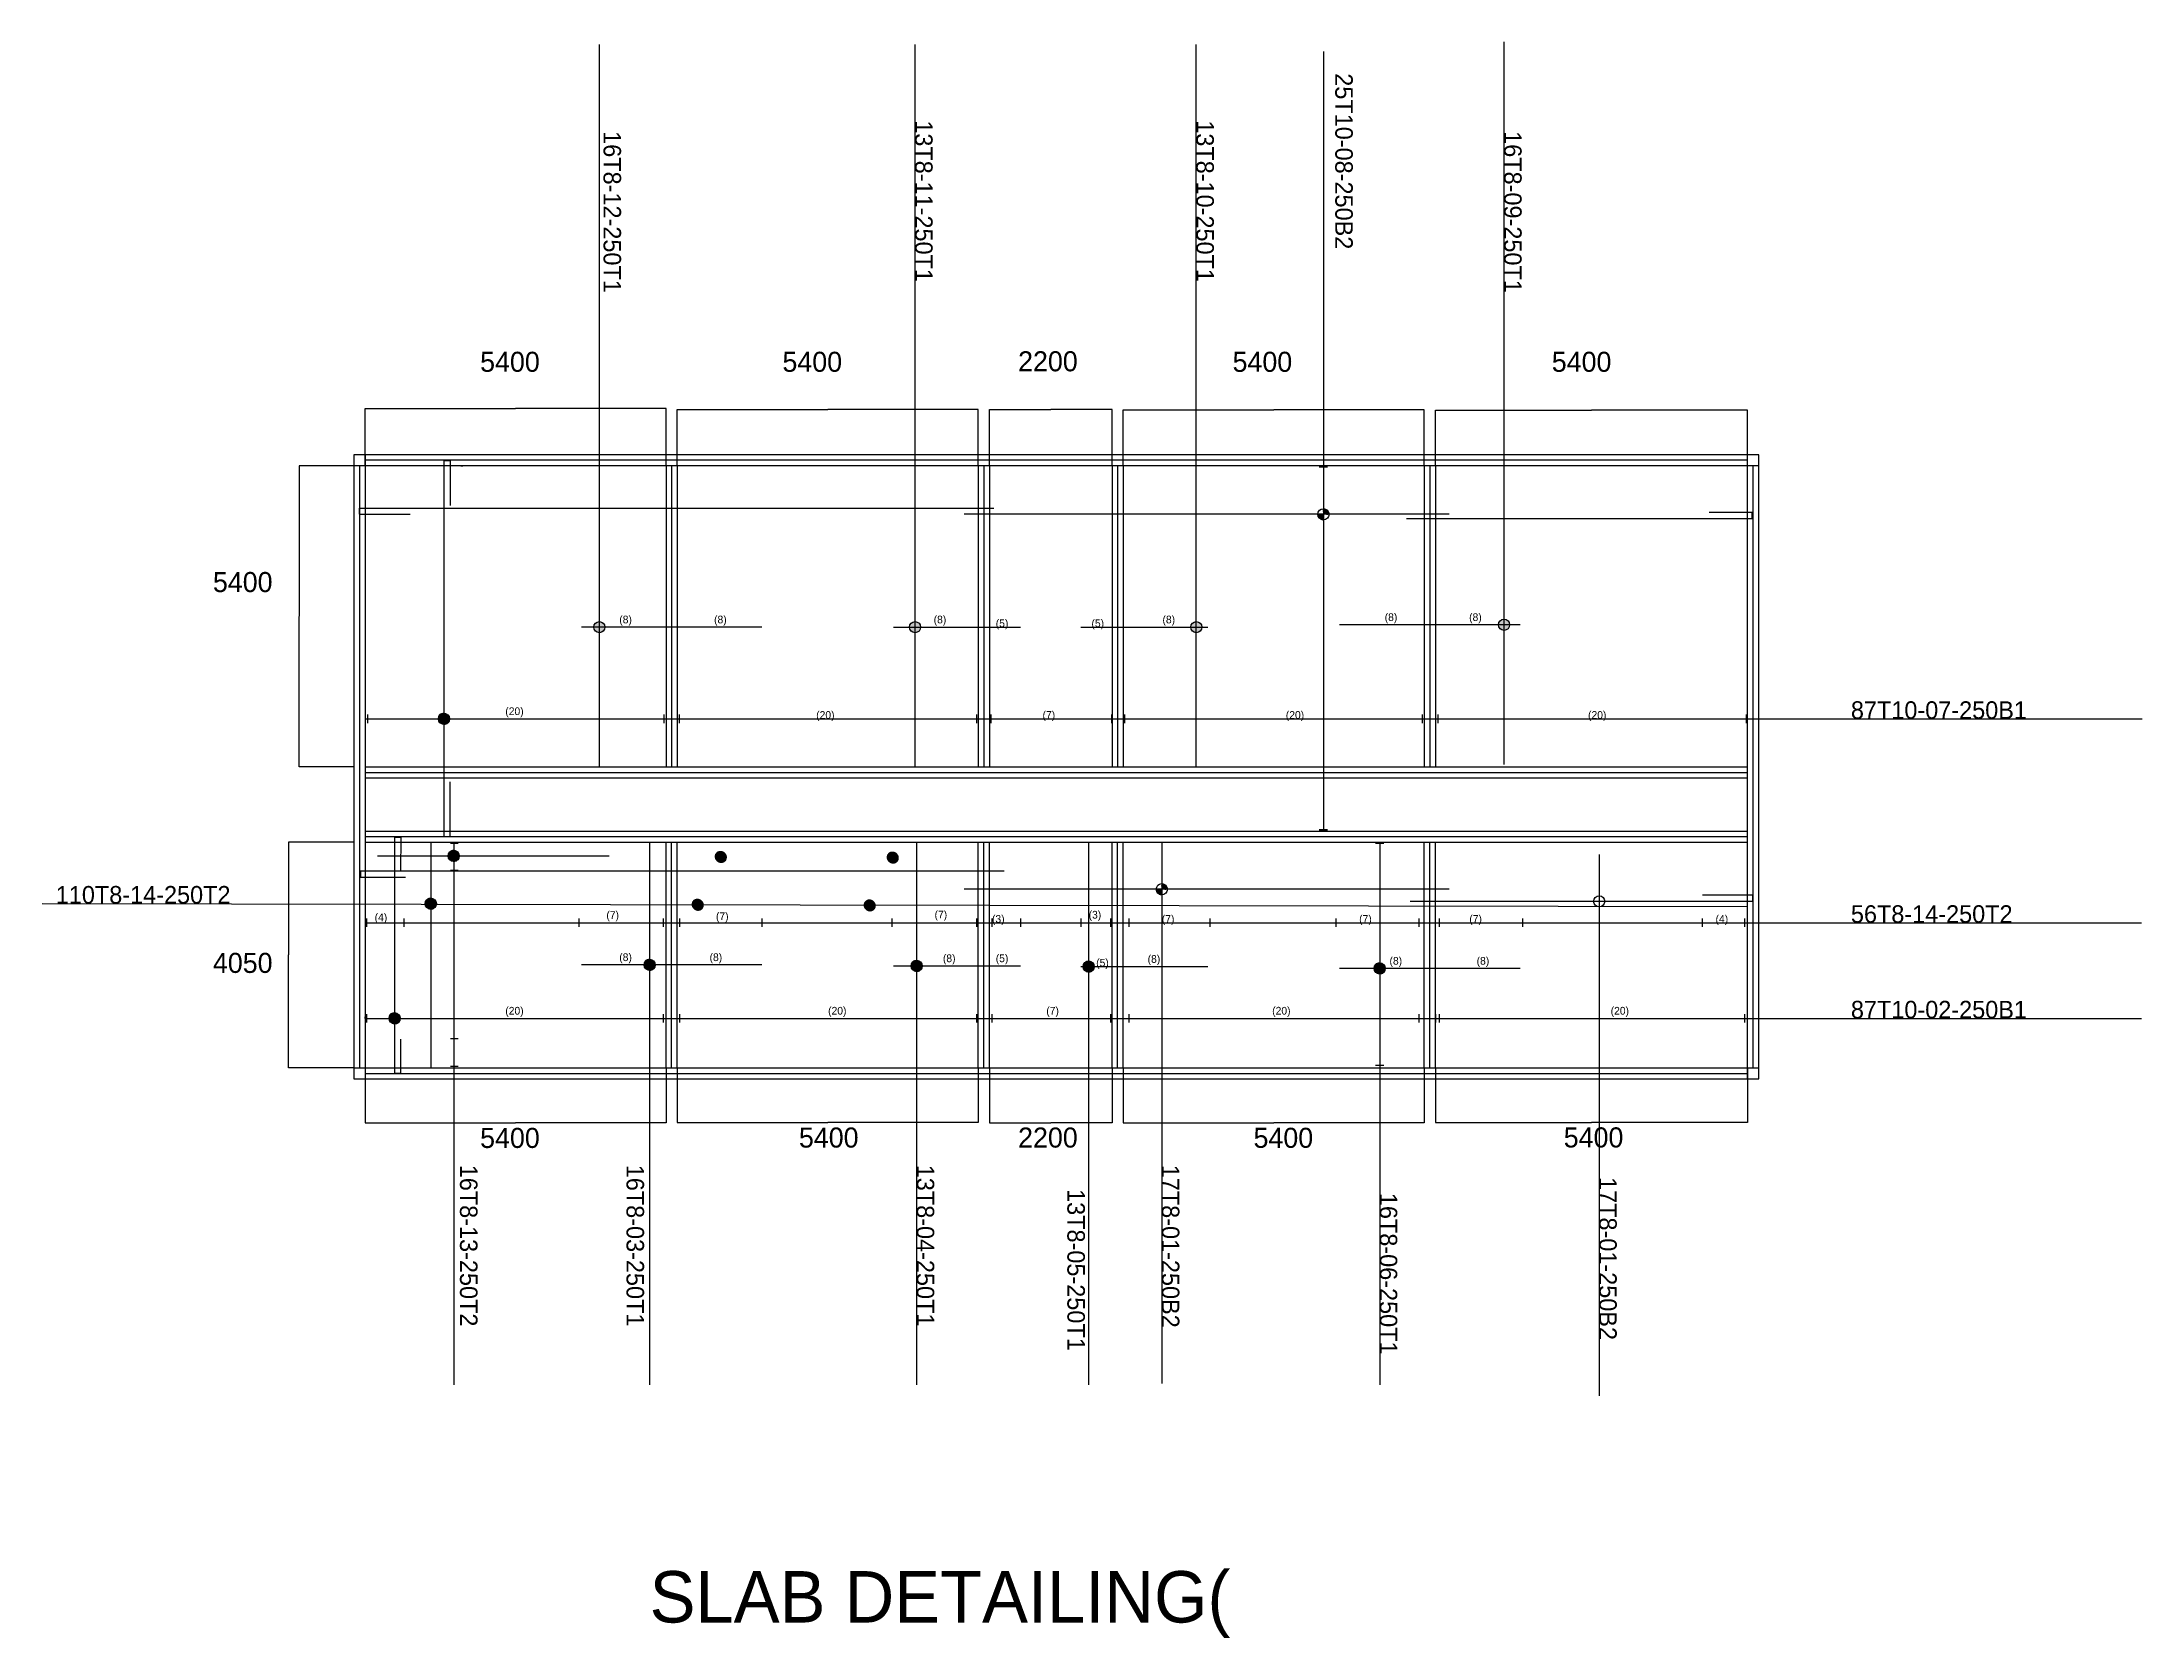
# Model space of a CAD drawing. Header units: millimetres. Extents: x 323482 to 503016, y 8175 to 72038.
# Drawn here: x 323482 to 361154, y 23275 to 51907 of the extents above; entities that cross this region are included whole.
import ezdxf

# ---------------------------------------------------------------- set-up
doc = ezdxf.new("R2010")
doc.units = ezdxf.units.MM
doc.header["$MEASUREMENT"] = 0
doc.dimstyles.get("Standard").update_dxf_attribs({"dimtxt": 0.18, "dimasz": 0.18, "dimexe": 0.18, "dimexo": 0.0625, "dimgap": 0.09, "dimtad": 0, "dimtih": 1, "dimtoh": 1, "dimdec": 4, "dimzin": 0, "dimdsep": 46, "dimtxsty": 'Standard', "dimcen": 0.09, "dimadec": 0, "dimazin": 0, "dimtfac": 1, "dimtdec": 4, "dimtofl": 0, "dimtmove": 0, "dimatfit": 3, "dimfxl": 1, "dimtolj": 1, "dimtzin": 0, "dimarcsym": 0})
pattern_1 = [(45, (-45111.84966636961, 248.315892408842), (-0.08838834764831845, 0.08838834764831845), [])]

# ---------------------------------------------------------------- blocks, each defined once
blk = doc.blocks.new('*D397')
at = {"color": 0, "lineweight": -2, "transparency": 16777216}
for p, q in [((329277.8386178822, 44303.60257771092), (329277.8386178822, 45332.28321071395)), ((329278.0186178822, 45332.10321071395), (331977.4486178822, 45332.10321071395)), ((334677.6586178822, 45332.10321071395), (331978.2286178822, 45332.10321071395)), ((334677.8386178822, 44303.60257771092), (334677.8386178822, 45332.28321071395))]:
    blk.add_line(p, q, dxfattribs=at)
at = {"color": 0, "transparency": 16777216}
for points in [[(329278.0186178822, 45332.13321071395), (329278.0186178822, 45332.07321071396), (329277.8386178822, 45332.10321071395)], [(334677.6586178822, 45332.13321071395), (334677.6586178822, 45332.07321071396), (334677.8386178822, 45332.10321071395)]]:
    blk.add_solid(points, dxfattribs=at)
at = {"layer": 'Defpoints', "color": 0, "transparency": 16777216}
for p in [(334677.8386178822, 45332.10321071395), (329277.8386178822, 44303.54007771092), (334677.8386178822, 44303.54007771092)]:
    blk.add_point(p, dxfattribs=at)
at = {"color": 0, "transparency": 16777216, "insert": (331977.8386178822, 45332.10321071395), "char_height": 0.18, "attachment_point": 5}
blk.add_mtext('\\A1;5400', dxfattribs=at)
blk = doc.blocks.new('*D398')
at = {"color": 0, "lineweight": -2, "transparency": 16777216}
for p, q in [((334877.8386178822, 44303.60257771092), (334877.8386178822, 45316.78878752569)), ((334878.0186178822, 45316.60878752569), (337577.4486178822, 45316.60878752569)), ((340277.6586178822, 45316.60878752569), (337578.2286178822, 45316.60878752569)), ((340277.8386178822, 44303.60257771092), (340277.8386178822, 45316.78878752569))]:
    blk.add_line(p, q, dxfattribs=at)
at = {"color": 0, "transparency": 16777216}
for points in [[(334878.0186178822, 45316.63878752568), (334878.0186178822, 45316.57878752569), (334877.8386178822, 45316.60878752569)], [(340277.6586178822, 45316.63878752568), (340277.6586178822, 45316.57878752569), (340277.8386178822, 45316.60878752569)]]:
    blk.add_solid(points, dxfattribs=at)
at = {"layer": 'Defpoints', "color": 0, "transparency": 16777216}
for p in [(340277.8386178822, 45316.60878752569), (334877.8386178822, 44303.54007771092), (340277.8386178822, 44303.54007771092)]:
    blk.add_point(p, dxfattribs=at)
at = {"color": 0, "transparency": 16777216, "insert": (337577.8386178822, 45316.60878752569), "char_height": 0.18, "attachment_point": 5}
blk.add_mtext('\\A1;5400', dxfattribs=at)
blk = doc.blocks.new('*D399')
at = {"color": 0, "lineweight": -2, "transparency": 16777216}
for p, q in [((340477.8386178822, 44303.60257771092), (340477.8386178822, 45315.55206945685)), ((340478.0186178822, 45315.37206945685), (341577.4486178822, 45315.37206945685)), ((342677.6586178822, 45315.37206945685), (341578.2286178822, 45315.37206945685)), ((342677.8386178822, 44303.60257771092), (342677.8386178822, 45315.55206945685))]:
    blk.add_line(p, q, dxfattribs=at)
at = {"color": 0, "transparency": 16777216}
for points in [[(340478.0186178822, 45315.40206945685), (340478.0186178822, 45315.34206945686), (340477.8386178822, 45315.37206945685)], [(342677.6586178822, 45315.40206945685), (342677.6586178822, 45315.34206945686), (342677.8386178822, 45315.37206945685)]]:
    blk.add_solid(points, dxfattribs=at)
at = {"layer": 'Defpoints', "color": 0, "transparency": 16777216}
for p in [(342677.8386178822, 45315.37206945685), (340477.8386178822, 44303.54007771092), (342677.8386178822, 44303.54007771092)]:
    blk.add_point(p, dxfattribs=at)
at = {"color": 0, "transparency": 16777216, "insert": (341577.8386178822, 45315.37206945685), "char_height": 0.18, "attachment_point": 5}
blk.add_mtext('\\A1;2200', dxfattribs=at)
blk = doc.blocks.new('*D400')
at = {"color": 0, "lineweight": -2, "transparency": 16777216}
for p, q in [((342877.8386178822, 44303.60257771092), (342877.8386178822, 45307.29677942077)), ((342878.0186178822, 45307.11677942076), (345577.4486178822, 45307.11677942076)), ((348277.6586178822, 45307.11677942076), (345578.2286178822, 45307.11677942076)), ((348277.8386178822, 44303.60257771092), (348277.8386178822, 45307.29677942077))]:
    blk.add_line(p, q, dxfattribs=at)
at = {"color": 0, "transparency": 16777216}
for points in [[(342878.0186178822, 45307.14677942076), (342878.0186178822, 45307.08677942077), (342877.8386178822, 45307.11677942076)], [(348277.6586178822, 45307.14677942076), (348277.6586178822, 45307.08677942077), (348277.8386178822, 45307.11677942076)]]:
    blk.add_solid(points, dxfattribs=at)
at = {"layer": 'Defpoints', "color": 0, "transparency": 16777216}
for p in [(348277.8386178822, 45307.11677942076), (342877.8386178822, 44303.54007771092), (348277.8386178822, 44303.54007771092)]:
    blk.add_point(p, dxfattribs=at)
at = {"color": 0, "transparency": 16777216, "insert": (345577.8386178822, 45307.11677942076), "char_height": 0.18, "attachment_point": 5}
blk.add_mtext('\\A1;5400', dxfattribs=at)
blk = doc.blocks.new('*D401')
at = {"color": 0, "lineweight": -2, "transparency": 16777216}
for p, q in [((348477.8386178822, 44303.60257771092), (348477.8386178822, 45301.48341678044)), ((348478.0186178822, 45301.30341678044), (351277.8206353126, 45301.30341678044)), ((354078.3726527429, 45301.30341678044), (351278.5706353126, 45301.30341678044)), ((354078.5526527429, 44303.60257771092), (354078.5526527429, 45301.48341678044))]:
    blk.add_line(p, q, dxfattribs=at)
at = {"color": 0, "transparency": 16777216}
for points in [[(348478.0186178822, 45301.33341678044), (348478.0186178822, 45301.27341678044), (348477.8386178822, 45301.30341678044)], [(354078.3726527429, 45301.33341678044), (354078.3726527429, 45301.27341678044), (354078.5526527429, 45301.30341678044)]]:
    blk.add_solid(points, dxfattribs=at)
at = {"layer": 'Defpoints', "color": 0, "transparency": 16777216}
for p in [(354078.5526527429, 45301.30341678044), (348477.8386178822, 44303.54007771092), (354078.5526527429, 44303.54007771092)]:
    blk.add_point(p, dxfattribs=at)
at = {"color": 0, "transparency": 16777216, "insert": (351278.1956353126, 45301.30341678044), "char_height": 0.18, "attachment_point": 5}
blk.add_mtext('\\A1;5601', dxfattribs=at)
blk = doc.blocks.new('*D402')
at = {"color": 0, "lineweight": -2, "transparency": 16777216}
for p, q in [((329277.8386178822, 33503.47757771092), (329277.8386178822, 32515.56967497052)), ((334677.8386178822, 33503.47757771092), (334677.8386178822, 32515.56967497052)), ((329278.0186178822, 32515.74967497052), (331977.4486178822, 32515.74967497052)), ((334677.6586178822, 32515.74967497052), (331978.2286178822, 32515.74967497052))]:
    blk.add_line(p, q, dxfattribs=at)
at = {"color": 0, "transparency": 16777216}
for points in [[(329278.0186178822, 32515.77967497052), (329278.0186178822, 32515.71967497053), (329277.8386178822, 32515.74967497052)], [(334677.6586178822, 32515.77967497052), (334677.6586178822, 32515.71967497053), (334677.8386178822, 32515.74967497052)]]:
    blk.add_solid(points, dxfattribs=at)
at = {"layer": 'Defpoints', "color": 0, "transparency": 16777216}
for p in [(329277.8386178822, 33503.54007771092), (334677.8386178822, 33503.54007771092), (334677.8386178822, 32515.74967497052)]:
    blk.add_point(p, dxfattribs=at)
at = {"color": 0, "transparency": 16777216, "insert": (331977.8386178822, 32515.74967497052), "char_height": 0.18, "attachment_point": 5}
blk.add_mtext('\\A1;5400', dxfattribs=at)
blk = doc.blocks.new('*D403')
at = {"color": 0, "lineweight": -2, "transparency": 16777216}
for p, q in [((334877.8386178822, 33503.47757771092), (334877.8386178822, 32522.4307032348)), ((340277.8386178822, 33503.47757771092), (340277.8386178822, 32522.4307032348)), ((334878.0186178822, 32522.6107032348), (337577.4486178822, 32522.6107032348)), ((340277.6586178822, 32522.6107032348), (337578.2286178822, 32522.6107032348))]:
    blk.add_line(p, q, dxfattribs=at)
at = {"color": 0, "transparency": 16777216}
for points in [[(334878.0186178822, 32522.6407032348), (334878.0186178822, 32522.5807032348), (334877.8386178822, 32522.6107032348)], [(340277.6586178822, 32522.6407032348), (340277.6586178822, 32522.5807032348), (340277.8386178822, 32522.6107032348)]]:
    blk.add_solid(points, dxfattribs=at)
at = {"layer": 'Defpoints', "color": 0, "transparency": 16777216}
for p in [(334877.8386178822, 33503.54007771092), (340277.8386178822, 33503.54007771092), (340277.8386178822, 32522.6107032348)]:
    blk.add_point(p, dxfattribs=at)
at = {"color": 0, "transparency": 16777216, "insert": (337577.8386178822, 32522.6107032348), "char_height": 0.18, "attachment_point": 5}
blk.add_mtext('\\A1;5400', dxfattribs=at)
blk = doc.blocks.new('*D404')
at = {"color": 0, "lineweight": -2, "transparency": 16777216}
for p, q in [((340477.8386178822, 33503.47757771092), (340477.8386178822, 32516.70398963144)), ((342677.8386178822, 33503.47757771092), (342677.8386178822, 32516.70398963144)), ((340478.0186178822, 32516.88398963144), (341577.4486178822, 32516.88398963144)), ((342677.6586178822, 32516.88398963144), (341578.2286178822, 32516.88398963144))]:
    blk.add_line(p, q, dxfattribs=at)
at = {"color": 0, "transparency": 16777216}
for points in [[(340478.0186178822, 32516.91398963144), (340478.0186178822, 32516.85398963144), (340477.8386178822, 32516.88398963144)], [(342677.6586178822, 32516.91398963144), (342677.6586178822, 32516.85398963144), (342677.8386178822, 32516.88398963144)]]:
    blk.add_solid(points, dxfattribs=at)
at = {"layer": 'Defpoints', "color": 0, "transparency": 16777216}
for p in [(340477.8386178822, 33503.54007771092), (342677.8386178822, 33503.54007771092), (342677.8386178822, 32516.88398963144)]:
    blk.add_point(p, dxfattribs=at)
at = {"color": 0, "transparency": 16777216, "insert": (341577.8386178822, 32516.88398963144), "char_height": 0.18, "attachment_point": 5}
blk.add_mtext('\\A1;2200', dxfattribs=at)
blk = doc.blocks.new('*D405')
at = {"color": 0, "lineweight": -2, "transparency": 16777216}
for p, q in [((342877.8386178822, 33503.47757771092), (342877.8386178822, 32517.79891836731)), ((348277.8386178822, 33503.47757771092), (348277.8386178822, 32517.79891836731)), ((342878.0186178822, 32517.97891836731), (345577.4486178822, 32517.97891836731)), ((348277.6586178822, 32517.97891836731), (345578.2286178822, 32517.97891836731))]:
    blk.add_line(p, q, dxfattribs=at)
at = {"color": 0, "transparency": 16777216}
for points in [[(342878.0186178822, 32518.0089183673), (342878.0186178822, 32517.94891836731), (342877.8386178822, 32517.97891836731)], [(348277.6586178822, 32518.0089183673), (348277.6586178822, 32517.94891836731), (348277.8386178822, 32517.97891836731)]]:
    blk.add_solid(points, dxfattribs=at)
at = {"layer": 'Defpoints', "color": 0, "transparency": 16777216}
for p in [(342877.8386178822, 33503.54007771092), (348277.8386178822, 33503.54007771092), (348277.8386178822, 32517.97891836731)]:
    blk.add_point(p, dxfattribs=at)
at = {"color": 0, "transparency": 16777216, "insert": (345577.8386178822, 32517.97891836731), "char_height": 0.18, "attachment_point": 5}
blk.add_mtext('\\A1;5400', dxfattribs=at)
blk = doc.blocks.new('*D406')
at = {"color": 0, "lineweight": -2, "transparency": 16777216}
for p, q in [((348477.8386178822, 33503.47757771092), (348477.8386178822, 32525.08531463047)), ((354078.5526527429, 33503.47757771092), (354078.5526527429, 32525.08531463047)), ((348478.0186178822, 32525.26531463047), (351277.8206353126, 32525.26531463047)), ((354078.3726527429, 32525.26531463047), (351278.5706353126, 32525.26531463047))]:
    blk.add_line(p, q, dxfattribs=at)
at = {"color": 0, "transparency": 16777216}
for points in [[(348478.0186178822, 32525.29531463047), (348478.0186178822, 32525.23531463047), (348477.8386178822, 32525.26531463047)], [(354078.3726527429, 32525.29531463047), (354078.3726527429, 32525.23531463047), (354078.5526527429, 32525.26531463047)]]:
    blk.add_solid(points, dxfattribs=at)
at = {"layer": 'Defpoints', "color": 0, "transparency": 16777216}
for p in [(348477.8386178822, 33503.54007771092), (354078.5526527429, 33503.54007771092), (354078.5526527429, 32525.26531463047)]:
    blk.add_point(p, dxfattribs=at)
at = {"color": 0, "transparency": 16777216, "insert": (351278.1956353126, 32525.26531463047), "char_height": 0.18, "attachment_point": 5}
blk.add_mtext('\\A1;5601', dxfattribs=at)
blk = doc.blocks.new('*D407')
at = {"color": 0, "lineweight": -2, "transparency": 16777216}
for p, q in [((329077.7761178823, 44303.54007771094), (328098.2620373058, 44303.54007771094)), ((328098.4420373058, 44303.36007771094), (328098.4420373058, 41603.72007771094)), ((328098.4420373058, 38903.72007771094), (328098.4420373058, 41603.36007771094)), ((329077.7761178823, 38903.54007771094), (328098.2620373058, 38903.54007771094))]:
    blk.add_line(p, q, dxfattribs=at)
at = {"color": 0, "transparency": 16777216}
for points in [[(328098.4120373058, 44303.36007771094), (328098.4720373058, 44303.36007771094), (328098.4420373058, 44303.54007771094)], [(328098.4120373058, 38903.72007771094), (328098.4720373058, 38903.72007771094), (328098.4420373058, 38903.54007771094)]]:
    blk.add_solid(points, dxfattribs=at)
at = {"layer": 'Defpoints', "color": 0, "transparency": 16777216}
for p in [(329077.8386178823, 44303.54007771094), (328098.4420373058, 38903.54007771094), (329077.8386178823, 38903.54007771094)]:
    blk.add_point(p, dxfattribs=at)
at = {"color": 0, "transparency": 16777216, "insert": (328098.4420373057, 41603.54007771084), "char_height": 0.18, "attachment_point": 5}
blk.add_mtext('\\A1;5400', dxfattribs=at)
blk = doc.blocks.new('*D408')
at = {"color": 0, "lineweight": -2, "transparency": 16777216}
for p, q in [((329077.7761178823, 37553.54007771094), (327906.1932960957, 37553.54007771094)), ((327906.3732960957, 37553.36007771094), (327906.3732960957, 35528.72007771093)), ((327906.3732960957, 33503.72007771094), (327906.3732960957, 35528.36007771093)), ((329077.7761178823, 33503.54007771094), (327906.1932960957, 33503.54007771094))]:
    blk.add_line(p, q, dxfattribs=at)
at = {"color": 0, "transparency": 16777216}
for points in [[(327906.3432960957, 37553.36007771094), (327906.4032960957, 37553.36007771094), (327906.3732960957, 37553.54007771094)], [(327906.3432960957, 33503.72007771094), (327906.4032960957, 33503.72007771094), (327906.3732960957, 33503.54007771094)]]:
    blk.add_solid(points, dxfattribs=at)
at = {"layer": 'Defpoints', "color": 0, "transparency": 16777216}
for p in [(327906.3732960957, 37553.54007771094), (329077.8386178823, 37553.54007771094), (329077.8386178823, 33503.54007771094)]:
    blk.add_point(p, dxfattribs=at)
at = {"color": 0, "transparency": 16777216, "insert": (327906.3732960956, 35528.54007771083), "char_height": 0.18, "attachment_point": 5}
blk.add_mtext('\\A1;4050', dxfattribs=at)

msp = doc.modelspace()

# ---------------------------------------------------------------- hatches: boundary and pattern name
h = msp.add_hatch()
h.set_pattern_fill('ANSI31', color=256)
h.set_pattern_definition(pattern_1)
h.paths.add_polyline_path([(346469.8405062133, 43534.8927447997), (346469.8405062133, 43434.8927447997), (346569.8405062133, 43434.89275403094, 0.4142135353354306)])
h.paths.add_polyline_path([(346469.8405062133, 43434.8927447997), (346369.8405062133, 43434.89273556847, 0.4142135353354439), (346469.8405062133, 43334.8927447997)])
h = msp.add_hatch()
h.set_pattern_fill('ANSI31', color=256, scale=10)
h.set_pattern_definition([(45, (333472.7118146406, 41452.34531813046), (-0.8838834764831844, 0.8838834764831844), [])])
h.paths.add_polyline_path([(333481.0961913452, 41509.58857483289, 0.4142135623730951), (333381.0961913452, 41409.58857483289), (333481.0961913452, 41409.58857483289)])
h.paths.add_polyline_path([(333481.0961913452, 41509.58857483289), (333481.0961913452, 41409.58857483289), (333581.0961913452, 41409.58857483289, 0.4142135623730951)])
h.paths.add_polyline_path([(333581.0961913452, 41409.58857483289), (333481.0961913452, 41409.58857483289), (333481.0961913452, 41309.58857483289, 0.4142135623730951)])
h.paths.add_polyline_path([(333481.0961913452, 41409.58857483289), (333381.0961913452, 41409.58857483289, 0.4142135623730951), (333481.0961913452, 41309.58857483289)])
h.paths.add_polyline_path([(339144.1173011758, 41509.58857483289), (339144.1173011758, 41409.58857483289), (339244.1173011758, 41409.58857483289, 0.4142135623730951)])
h.paths.add_polyline_path([(339244.1173011758, 41409.58857483289), (339144.1173011758, 41409.58857483289), (339144.1173011758, 41309.58857483289, 0.4142135623730924)])
h.paths.add_polyline_path([(339144.1173011758, 41409.58857483289), (339044.1173011758, 41409.58857483289, 0.4142135623730951), (339144.1173011758, 41309.58857483289)])
h.paths.add_polyline_path([(339144.1173011758, 41509.58857483289, 0.4142135623730951), (339044.1173011758, 41409.58857483289), (339144.1173011758, 41409.58857483289)])
h.paths.add_polyline_path([(344289.3117574402, 41409.58857483289), (344189.3117574402, 41409.58857483289), (344189.3117574402, 41309.58857483289, 0.4142135623730951)])
h.paths.add_polyline_path([(344189.3117574402, 41509.58857483289), (344189.3117574402, 41409.58857483289), (344289.3117574402, 41409.58857483289, 0.4142135623730951)])
h.paths.add_polyline_path([(344189.3117574402, 41509.58857483289, 0.4142135623730951), (344089.3117574402, 41409.58857483289), (344189.3117574402, 41409.58857483289)])
h.paths.add_polyline_path([(344189.3117574402, 41409.58857483289), (344089.3117574402, 41409.58857483289, 0.4142135623730951), (344189.3117574402, 41309.58857483289)])
h.paths.add_polyline_path([(349810.4701398821, 41452.20130677877), (349710.4701398821, 41452.20130677877), (349710.4701398821, 41352.20130677877, 0.4142135623731003)])
h.paths.add_polyline_path([(349710.4701398821, 41552.20130677877), (349710.4701398821, 41452.20130677877), (349810.4701398821, 41452.20130677877, 0.4142135623730951)])
h.paths.add_polyline_path([(349710.4701398821, 41552.20130677877, 0.4142135623730951), (349610.4701398821, 41452.20130677877), (349710.4701398821, 41452.20130677877)])
h.paths.add_polyline_path([(349710.4701398821, 41452.20130677877), (349610.4701398821, 41452.20130677877, 0.4142135623730951), (349710.4701398821, 41352.20130677877)])
h = msp.add_hatch()
h.set_pattern_fill('ANSI31', color=256)
h.set_pattern_definition(pattern_1)
h.paths.add_polyline_path([(330692.2402715398, 39864.79384025888, 0.4142135623737477), (330592.2402715398, 39764.79384025862), (330692.2402715398, 39764.79384025862)])
h.paths.add_polyline_path([(330792.2402715398, 39764.79384025862), (330692.2402715398, 39764.79384025862), (330692.2402715398, 39664.79384025888, 0.4142135623724476)])
h.paths.add_polyline_path([(330692.2402715398, 39864.79384025888), (330692.2402715398, 39764.79384025862), (330792.2402715398, 39764.79384025862, 0.4142135623740327)])
h.paths.add_polyline_path([(330692.2402715398, 39764.79384025862), (330592.2402715398, 39764.79384025862, 0.4142135623721575), (330692.2402715398, 39664.79384025888)])
h = msp.add_hatch()
h.set_pattern_fill('ANSI31', color=256, scale=10)
h.set_pattern_definition([(45, (330855.2568191329, 37346.68961359666), (-0.8838834764831844, 0.8838834764831844), [])])
h.paths.add_polyline_path([(330868.6123692433, 37406.84022289841, 0.4142135623730951), (330768.6123692433, 37306.84022289841), (330868.6123692433, 37306.84022289841)])
h.paths.add_polyline_path([(330968.6123692433, 37306.84022289841), (330868.6123692433, 37306.84022289841), (330868.6123692433, 37206.84022289841, 0.4142135623730951)])
h.paths.add_polyline_path([(330868.6123692433, 37406.84022289841), (330868.6123692433, 37306.84022289841), (330968.6123692433, 37306.84022289841, 0.4142135623730951)])
h.paths.add_polyline_path([(330868.6123692433, 37306.84022289841), (330768.6123692433, 37306.84022289841, 0.4142135623730951), (330868.6123692433, 37206.84022289841)])
h.paths.add_polyline_path([(335659.3026721757, 37387.19713245414), (335659.3026721757, 37287.19713245414), (335759.3026721757, 37287.19713245414, 0.4142135623730951)])
h.paths.add_polyline_path([(335659.3026721757, 37387.19713245414, 0.4142135623730951), (335559.3026721757, 37287.19713245414), (335659.3026721757, 37287.19713245414)])
h.paths.add_polyline_path([(335659.3026721757, 37287.19713245414), (335559.3026721757, 37287.19713245414, 0.4142135623730951), (335659.3026721757, 37187.19713245414)])
h.paths.add_polyline_path([(335759.3026721757, 37287.19713245414), (335659.3026721757, 37287.19713245414), (335659.3026721757, 37187.19713245414, 0.4142135623730951)])
h.paths.add_polyline_path([(338843.9133598274, 37275.42625942722), (338743.9133598274, 37275.42625942722), (338743.9133598274, 37175.42625942722, 0.4142135623730951)])
h.paths.add_polyline_path([(338743.9133598274, 37375.42625942722), (338743.9133598274, 37275.42625942722), (338843.9133598274, 37275.42625942722, 0.4142135623730951)])
h.paths.add_polyline_path([(338743.9133598274, 37375.42625942722, 0.4142135623730951), (338643.9133598274, 37275.42625942722), (338743.9133598274, 37275.42625942722)])
h.paths.add_polyline_path([(338743.9133598274, 37275.42625942722), (338643.9133598274, 37275.42625942722, 0.4142135623730951), (338743.9133598274, 37175.42625942722)])
h = msp.add_hatch()
h.set_pattern_fill('ANSI31', color=256, scale=10)
h.set_pattern_definition([(45, (330441.8321508655, 36488.43698341365), (-0.8838834764831844, 0.8838834764831844), [])])
h.paths.add_polyline_path([(330455.1877009758, 36548.5875927154, 0.4142135623730951), (330355.1877009758, 36448.5875927154), (330455.1877009758, 36448.5875927154)])
h.paths.add_polyline_path([(330555.1877009758, 36448.5875927154), (330455.1877009758, 36448.5875927154), (330455.1877009758, 36348.5875927154, 0.4142135623730951)])
h.paths.add_polyline_path([(330455.1877009758, 36548.5875927154), (330455.1877009758, 36448.5875927154), (330555.1877009758, 36448.5875927154, 0.4142135623730951)])
h.paths.add_polyline_path([(330455.1877009758, 36448.5875927154), (330355.1877009758, 36448.5875927154, 0.4142135623730951), (330455.1877009758, 36348.5875927154)])
h.paths.add_polyline_path([(335245.8780039082, 36528.94450227114), (335245.8780039082, 36428.94450227114), (335345.8780039082, 36428.94450227114, 0.4142135623730951)])
h.paths.add_polyline_path([(335245.8780039082, 36528.94450227114, 0.4142135623730951), (335145.8780039082, 36428.94450227114), (335245.8780039082, 36428.94450227114)])
h.paths.add_polyline_path([(335245.8780039082, 36428.94450227114), (335145.8780039082, 36428.94450227114, 0.4142135623730951), (335245.8780039082, 36328.94450227114)])
h.paths.add_polyline_path([(335345.8780039082, 36428.94450227114), (335245.8780039082, 36428.94450227114), (335245.8780039082, 36328.94450227114, 0.4142135623730951)])
h.paths.add_polyline_path([(338430.4886915599, 36417.17362924421), (338330.4886915599, 36417.17362924421), (338330.4886915599, 36317.17362924421, 0.4142135623730951)])
h.paths.add_polyline_path([(338330.4886915599, 36517.17362924421), (338330.4886915599, 36417.17362924421), (338430.4886915599, 36417.17362924421, 0.4142135623730951)])
h.paths.add_polyline_path([(338330.4886915599, 36517.17362924421, 0.4142135623730951), (338230.4886915599, 36417.17362924421), (338330.4886915599, 36417.17362924421)])
h.paths.add_polyline_path([(338330.4886915599, 36417.17362924421), (338230.4886915599, 36417.17362924421, 0.4142135623730951), (338330.4886915599, 36317.17362924421)])
h = msp.add_hatch()
h.set_pattern_fill('ANSI31', color=256)
h.set_pattern_definition([(45, (-45111.84966636961, -79.15924844600522), (-0.08838834764831845, 0.08838834764831845), [])])
h.paths.add_polyline_path([(343570.5363202752, 36807.77650729824), (343570.5363202752, 36707.77650729824), (343670.5363202748, 36707.77679964623, 0.4142127061059261)])
h.paths.add_polyline_path([(343570.5363202752, 36707.77650729824), (343470.5363202756, 36707.77621495026, 0.4142127061059386), (343570.5363202752, 36607.77650729824)])
h = msp.add_hatch()
h.set_pattern_fill('ANSI31', color=256, scale=10)
h.set_pattern_definition([(45, (334368.8413704196, 35391.35731627967), (-0.8838834764831844, 0.8838834764831844), [])])
h.paths.add_polyline_path([(334382.1969205299, 35451.50792558143, 0.4142135623730951), (334282.1969205299, 35351.50792558143), (334382.1969205299, 35351.50792558143)])
h.paths.add_polyline_path([(334482.1969205299, 35351.50792558143), (334382.1969205299, 35351.50792558143), (334382.1969205299, 35251.50792558143, 0.4142135623730951)])
h.paths.add_polyline_path([(334382.1969205299, 35451.50792558143), (334382.1969205299, 35351.50792558143), (334482.1969205299, 35351.50792558143, 0.4142135623730951)])
h.paths.add_polyline_path([(334382.1969205299, 35351.50792558143), (334282.1969205299, 35351.50792558143, 0.4142135623730951), (334382.1969205299, 35251.50792558143)])
h.paths.add_polyline_path([(339172.8872234623, 35431.86483513716), (339172.8872234623, 35331.86483513716), (339272.8872234623, 35331.86483513716, 0.4142135623730951)])
h.paths.add_polyline_path([(339172.8872234623, 35431.86483513716, 0.4142135623730951), (339072.8872234623, 35331.86483513716), (339172.8872234623, 35331.86483513716)])
h.paths.add_polyline_path([(339172.8872234623, 35331.86483513716), (339072.8872234623, 35331.86483513716, 0.4142135623730951), (339172.8872234623, 35231.86483513716)])
h.paths.add_polyline_path([(339272.8872234623, 35331.86483513716), (339172.8872234623, 35331.86483513716), (339172.8872234623, 35231.86483513716, 0.4142135623730951)])
h.paths.add_polyline_path([(342357.497911114, 35320.09396211024), (342257.497911114, 35320.09396211024), (342257.497911114, 35220.09396211024, 0.4142135623730951)])
h.paths.add_polyline_path([(342257.497911114, 35420.09396211024), (342257.497911114, 35320.09396211024), (342357.497911114, 35320.09396211024, 0.4142135623730951)])
h.paths.add_polyline_path([(342257.497911114, 35420.09396211024, 0.4142135623730951), (342157.497911114, 35320.09396211024), (342257.497911114, 35320.09396211024)])
h.paths.add_polyline_path([(342257.497911114, 35320.09396211024), (342157.497911114, 35320.09396211024, 0.4142135623730951), (342257.497911114, 35220.09396211024)])
h = msp.add_hatch()
h.set_pattern_fill('ANSI31', color=256)
h.set_pattern_definition(pattern_1)
h.paths.add_polyline_path([(347479.1871235203, 35386.94372950134, 0.4142135623730951), (347379.1871235203, 35286.94372950134), (347479.1871235203, 35286.94372950134)])
h.paths.add_polyline_path([(347579.1871235203, 35286.94372950134), (347479.1871235203, 35286.94372950134), (347479.1871235203, 35186.94372950134, 0.4142135623730951)])
h.paths.add_polyline_path([(347479.1871235203, 35386.94372950134), (347479.1871235203, 35286.94372950134), (347579.1871235203, 35286.94372950134, 0.4142135623730951)])
h.paths.add_polyline_path([(347479.1871235203, 35286.94372950134), (347379.1871235203, 35286.94372950134, 0.4142135623730951), (347479.1871235203, 35186.94372950134)])
h = msp.add_hatch()
h.set_pattern_fill('ANSI31', color=256)
h.set_pattern_definition(pattern_1)
h.paths.add_polyline_path([(329807.4748200579, 34491.07478747902, 0.4142135623730951), (329707.4748200579, 34391.07478747902), (329807.4748200579, 34391.07478747902)])
h.paths.add_polyline_path([(329807.4748200579, 34491.07478747902), (329807.4748200579, 34391.07478747902), (329907.4748200579, 34391.07478747902, 0.4142135623730951)])
h.paths.add_polyline_path([(329907.4748200579, 34391.07478747902), (329807.4748200579, 34391.07478747902), (329807.4748200579, 34291.07478747902, 0.4142135623730951)])
h.paths.add_polyline_path([(329807.4748200579, 34391.07478747902), (329707.4748200579, 34391.07478747902, 0.4142135623730951), (329807.4748200579, 34291.07478747902)])

# ---------------------------------------------------------------- linework, layer by layer
for p, q in [((333481.0961913452, 38903.54007771092), (333481.0961913452, 51864.4813603398)), ((339144.1173011758, 38903.54007771092), (339144.1173011758, 51864.4813603398)), ((344189.3117574402, 38903.54007771092), (344189.3117574402, 51864.48136033979)), ((346469.8405062133, 51739.57159341058), (346469.8405062133, 37752.36671904219)), ((349710.4701398821, 38946.1528096568), (349710.4701398821, 51907.09409228568)), ((354277.8386178822, 44501.91879065918), (329077.8386178822, 44503.54007771092)), ((329077.8386178822, 44503.54007771092), (329077.8386178822, 33303.54007771092)), ((329277.8386178822, 44503.54007771092), (329277.8386178822, 33303.54007771092)), ((354078.5526527429, 33303.54007771092), (354078.5526527429, 44501.93161207801)), ((354278.4110140973, 33303.54007771092), (354277.8386178822, 44501.91879065918)), ((354277.8386178822, 44303.54007771092), (329077.8386178822, 44303.54007771092)), ((329177.8386178822, 44303.54007771092), (329177.8386178822, 33503.54007771092)), ((354078.5463229587, 44403.54646585824), (329277.8386178822, 44403.54007771092)), ((330692.2402715398, 44399.76692629899), (330692.2402715398, 37656.435499619)), ((330692.2402715398, 44399.76692629899), (330802.2300387865, 44399.76692629899)), ((330802.2300387865, 44399.76692629899), (330802.2300387865, 43592.04014632579)), ((330998.5642893384, 44303.54007771092), (331029.9212458769, 44303.54007771092)), ((334677.8386178822, 44303.54007771092), (334677.8386178822, 38903.54007771092)), ((334777.8386178822, 44303.54007771092), (334777.8386178822, 38903.54007771092)), ((334877.8386178822, 44303.54007771092), (334877.8386178822, 38903.54007771092)), ((340277.8386178822, 44303.54007771092), (340277.8386178822, 38903.54007771092)), ((340377.8386178822, 44303.54007771092), (340377.8386178822, 38903.54007771092)), ((340477.8386178822, 44303.54007771092), (340477.8386178822, 38903.54007771092)), ((342677.8386178822, 44303.54007771092), (342677.8386178822, 38903.54007771092)), ((342777.8386178822, 44303.54007771092), (342777.8386178822, 38903.54007771092)), ((342877.8386178822, 44303.54007771092), (342877.8386178822, 38903.54007771092)), ((346544.8405062133, 44281.12172770489), (346394.8405062133, 44281.12172770489)), ((348277.8386178822, 44303.54007771092), (348277.8386178822, 38903.54007771092)), ((348377.8386178822, 44303.54007771092), (348377.8386178822, 38903.54007771092)), ((348477.8386178822, 44303.54007771092), (348477.8386178822, 38903.54007771092)), ((354177.8386178822, 33503.54007771092), (354177.8386178822, 44303.54007771092)), ((329177.8386178822, 43434.89345570212), (329177.87628762, 43544.89344925208)), ((329184.5739992955, 43434.89345570212), (329184.6116690332, 43544.89344925208)), ((329184.5739992955, 43434.89345570212), (330087.8386178822, 43434.89345570212)), ((329184.6116682434, 43544.89114270629), (340557.8386178822, 43544.89114270629)), ((329277.8386178822, 43434.89345570212), (329277.8386178822, 43434.89345570212)), ((348727.8386178822, 43434.8927447997), (340027.8386178822, 43434.8927447997)), ((354162.015630095, 43354.98841037723), (347958.3829740091, 43354.98841037723)), ((354162.015630095, 43464.95101172474), (353391.7437471082, 43464.95101172474)), ((354162.015630095, 43354.98841037723), (354162.015630095, 43464.95101172474)), ((349997.8386178822, 41452.20130677877), (346757.8386178822, 41452.20130677877)), ((336397.8386178822, 41409.58857483289), (333157.8386178822, 41409.58857483289)), ((338757.8386178822, 41409.58857483289), (341037.8386178822, 41409.58857483289)), ((342117.8386178822, 41409.58857483289), (344397.8386178822, 41409.58857483289)), ((329277.8386178822, 39764.79384025862), (361154.0903815129, 39764.79384025862)), ((329320.5303266759, 39839.79384025862), (329320.5303266759, 39689.79384025862)), ((334637.3377268612, 39839.79384025862), (334637.3377268612, 39689.79384025862)), ((334914.1010886077, 39839.79384025862), (334914.1010886077, 39689.79384025862)), ((340248.179461064, 39839.79384025862), (340248.179461064, 39689.79384025862)), ((340504.8877731517, 39839.79384025862), (340504.8877731517, 39689.79384025862)), ((342666.0353655035, 39839.79384025862), (342666.0353655035, 39689.79384025862)), ((342900.8487304507, 39839.79384025862), (342900.8487304507, 39689.79384025862)), ((348239.9371053134, 39839.79384025862), (348239.9371053134, 39689.79384025862)), ((348522.8764505894, 39839.79384025862), (348522.8764505894, 39689.79384025862)), ((354053.6004340821, 39839.79384025862), (354053.6004340821, 39689.79384025862)), ((329277.8386178822, 38903.54007771092), (354078.5526527429, 38903.54007771092)), ((329277.8386178822, 38903.54007771092), (354078.5526527429, 38903.54007771092)), ((329277.8386178822, 38803.54007771092), (354078.5526527429, 38803.54007771092)), ((334677.8386178822, 38903.54007771092), (334677.8386178822, 38903.54007771092)), ((329277.8386178822, 38703.54007771092), (354078.5526527429, 38703.54007771092)), ((330802.0647728944, 37656.435499619), (330802.0647728945, 38637.36671904219)), ((329277.8386178822, 37752.36671904219), (354078.5526527429, 37752.36671904219)), ((346544.8405062132, 37771.66358484922), (346394.8405062132, 37771.66358484922)), ((346544.8405062133, 37752.36671904219), (346394.8405062133, 37752.36671904219)), ((329277.8386178822, 37652.36671904219), (354078.5526527429, 37652.36671904219)), ((329277.8386178822, 37552.36671904219), (354078.5526527429, 37552.36671904219)), ((329503.6145777241, 37306.43641892658), (333657.8386178822, 37306.43641892658)), ((329807.4748200579, 37642.00366786739), (329807.4748200579, 33409.61373016437)), ((329807.4748200579, 37642.00366786739), (329917.4751585781, 37642.00366786739)), ((329917.4751585781, 37642.00366786739), (329915.9866361512, 37042.10023154013)), ((330456.2549584733, 37552.36671904219), (330456.2549584733, 33503.54007771092)), ((330692.2402705679, 37656.435499619), (330802.0647728945, 37656.435499619)), ((330802.0647728945, 37646.15554453884), (330802.0647728945, 37646.15554453884)), ((330810.2187660397, 37533.05482957816), (330949.179972379, 37533.05482957816)), ((330868.6734800418, 37552.36671904219), (330868.6734800418, 27818.00997588633)), ((334382.1969205299, 37552.36671904219), (334382.1969205299, 27818.00997588633)), ((334677.8386178822, 33503.54007771092), (334677.8386178822, 37553.54007771092)), ((334677.8386178822, 33503.54007771092), (334677.8386178822, 37553.54007771092)), ((334777.8386178822, 33503.54007771092), (334777.8386178822, 37553.54007771092)), ((334877.8386178822, 33503.54007771092), (334877.8386178822, 37553.54007771092)), ((339172.8872234623, 37552.36671904219), (339172.8872234623, 27818.00997588633)), ((340277.8386178822, 33503.54007771092), (340277.8386178822, 37553.54007771092)), ((340377.8386178822, 33503.54007771092), (340377.8386178822, 37553.54007771092)), ((340477.8386178822, 33503.54007771092), (340477.8386178822, 37553.54007771092)), ((342257.497911114, 37552.36671904219), (342257.497911114, 27818.00997588633)), ((342677.8386178822, 33503.54007771092), (342677.8386178822, 37553.54007771092)), ((342677.8386178822, 33503.54007771092), (342677.8386178822, 37553.54007771092)), ((342777.8386178822, 33503.54007771092), (342777.8386178822, 37553.54007771092)), ((342877.8386178822, 33503.54007771092), (342877.8386178822, 37553.54007771092)), ((343570.5363202752, 37552.36671904219), (343570.5363202752, 27837.91735801043)), ((347554.1871235203, 37529.53777961212), (347404.1871235203, 37529.53777961212)), ((347479.1871235203, 37552.36671904219), (347479.1871235203, 27818.00997588633)), ((348277.8386178822, 33503.54007771092), (348277.8386178822, 37553.54007771092)), ((348277.8386178822, 33503.54007771092), (348277.8386178822, 37553.54007771092)), ((348377.8386178822, 33503.54007771092), (348377.8386178822, 37553.54007771092)), ((348477.8386178822, 33503.54007771092), (348477.8386178822, 37553.54007771092)), ((351416.7305502151, 37332.00734284346), (351416.7305502151, 27617.5579818117)), ((329194.1084022504, 37035.28265838756), (329193.6145777241, 36925.2837668598)), ((329193.6145777241, 36925.2837668598), (330003.6145777241, 36925.2837668598)), ((329194.1084022504, 37035.28265838756), (340744.1084022504, 37035.28265838756)), ((330810.2187660397, 37048.39125198429), (330949.179972379, 37048.39125198429)), ((348727.8386178822, 36707.77650729824), (340027.8386178822, 36707.77650729824)), ((354168.1742318589, 36600.14682220564), (353268.5526527429, 36600.14682220564)), ((354168.1742318589, 36600.14682220564), (354167.406140052, 36490.14950389753)), ((323482.2883489254, 36451.57515866467), (354078.5526527429, 36399.28913659062)), ((329306.2239121994, 36180.94646722475), (329306.2239121994, 36030.94646722475)), ((329974.7293891334, 36180.94646722475), (329974.7293891334, 36030.94646722475)), ((333115.056636563, 36180.94646722475), (333115.056636563, 36030.94646722475)), ((334623.4962826301, 36180.94646722475), (334623.4962826301, 36030.94646722475)), ((334917.0623041727, 36180.94646722475), (334917.0623041727, 36030.94646722475)), ((336392.9169751597, 36180.94646722475), (336392.9169751597, 36030.94646722475)), ((338725.2810654962, 36180.94646722475), (338725.2810654962, 36030.94646722475)), ((340246.8108179786, 36180.94646722475), (340246.8108179786, 36030.94646722475)), ((340523.9384827686, 36180.94646722475), (340523.9384827686, 36030.94646722475)), ((341036.7694723425, 36180.94646722475), (341036.7694723425, 36030.94646722475)), ((342116.0605103024, 36180.94646722475), (342116.0605103024, 36030.94646722475)), ((342652.890375868, 36180.94646722475), (342652.890375868, 36030.94646722475)), ((342977.1835869937, 36180.94646722475), (342977.1835869937, 36030.94646722475)), ((344429.8030989342, 36180.94646722475), (344429.8030989342, 36030.94646722475)), ((346691.1394613353, 36180.94646722475), (346691.1394613353, 36030.94646722475)), ((354167.4134090316, 36490.14950398372), (348027.8386178822, 36490.07670659531)), ((348181.7104495957, 36180.94646722475), (348181.7104495957, 36030.94646722475)), ((348548.5686277961, 36180.94646722475), (348548.5686277961, 36030.94646722475)), ((350040.3075504513, 36180.94646722475), (350040.3075504513, 36030.94646722475)), ((353261.5193207026, 36180.94646722475), (353261.5193207026, 36030.94646722475)), ((354025.3150907897, 36180.94646722475), (354025.3150907897, 36030.94646722475)), ((329306.2239121994, 36105.94646722475), (361146.1093847675, 36105.94646722475)), ((334623.4962826301, 36155.94646722475), (334623.4962826301, 36055.94646722475)), ((336397.8386178822, 35351.50792558143), (333157.8386178822, 35351.50792558143)), ((338757.8386178822, 35331.86483513716), (341037.8386178822, 35331.86483513716)), ((342117.8386178822, 35320.09396211024), (344397.8386178822, 35320.09396211024)), ((349997.8386178822, 35286.94372950134), (346757.8386178822, 35286.94372950134)), ((329277.8386178822, 34391.07478747902), (329277.8386178822, 34417.32658324519)), ((329306.2239121994, 34466.07478747902), (329306.2239121994, 34316.07478747902)), ((329306.2239121994, 34391.07478747902), (361146.1093847675, 34391.07478747902)), ((334623.4962826301, 34466.07478747902), (334623.4962826301, 34316.07478747902)), ((334623.4962826301, 34441.07478747902), (334623.4962826301, 34341.07478747902)), ((334917.0623041727, 34466.07478747902), (334917.0623041727, 34316.07478747902)), ((340246.8108179786, 34466.07478747902), (340246.8108179786, 34316.07478747902)), ((340523.9384827686, 34466.07478747902), (340523.9384827686, 34316.07478747902)), ((342652.890375868, 34466.07478747902), (342652.890375868, 34316.07478747902)), ((342977.1835869937, 34466.07478747902), (342977.1835869937, 34316.07478747902)), ((348181.7104495957, 34466.07478747902), (348181.7104495957, 34316.07478747902)), ((348477.8386178822, 34466.07478747902), (348477.8386178822, 34316.07478747902)), ((348477.8386178822, 34466.07478747902), (348477.8386178822, 34316.07478747902)), ((348477.8386178822, 34466.07478747902), (348477.8386178822, 34316.07478747902)), ((348548.5686277961, 34466.07478747902), (348548.5686277961, 34316.07478747902)), ((354025.3150907897, 34466.07478747902), (354025.3150907897, 34316.07478747902)), ((329917.3464748726, 33409.61373016437), (329917.3464748726, 34018.85227765721)), ((330810.2187660397, 34029.10767800199), (330949.179972379, 34029.10767800199)), ((330810.2187660397, 33532.95805911092), (330949.179972379, 33532.95805911092)), ((347554.1871235203, 33543.49490335549), (347404.1871235203, 33543.49490335549)), ((329077.4162381873, 33303.54007771092), (354278.4110140973, 33303.54007771092)), ((329077.8386178822, 33503.54007771092), (354278.4007912565, 33503.54007771092)), ((329177.8386178822, 33503.54007771092), (354177.8386178822, 33503.54007771092)), ((329277.8386178822, 33403.54007771092), (354078.5526527429, 33403.54007771092)), ((329536.4550801492, 33403.54007771092), (329646.4276408733, 33403.54007771092)), ((329807.4748200579, 33409.61373016437), (329917.3464748726, 33409.61373016437))]:
    msp.add_line(p, q)
for centre in [(346469.8405062133, 43434.8927447997), (333481.0961913452, 41409.58857483289), (339144.1173011758, 41409.58857483289), (344189.3117574402, 41409.58857483289), (349710.4701398821, 41452.20130677877), (330692.2402715398, 39764.79384025888), (330868.6734800418, 37306.43641892658), (330868.6734800418, 37306.43641892658), (330456.2549584733, 36449.09076637218), (343570.5363202752, 36707.77650729824), (351416.7305502151, 36490.1168889354), (334382.1969205299, 35351.50792558143), (339172.8872234623, 35331.86483513716), (342257.497911114, 35320.09396211024), (347479.1871235203, 35286.94372950134), (329807.4748200579, 34391.07478747902)]:
    msp.add_circle(centre, 100)

# ---------------------------------------------------------------- texts
for s, p in [('25T10-08-250B2', (346681.7834997498, 51345.94025305217)), ('16T8-12-250T1', (333555.351196079, 50307.31704826211)), ('13T8-11-250T1', (339144.1173011758, 50502.80012363195)), ('13T8-10-250T1', (344189.3117574402, 50502.80012363195)), ('16T8-09-250T1', (349710.4701398821, 50307.31704826211)), ('16T8-13-250T2', (330980.1026437184, 31765.15886880086)), ('16T8-03-250T1', (333967.8556841667, 31765.15886880086)), ('13T8-04-250T1', (339172.8872234623, 31765.15886880086)), ('17T8-01-250B2', (343570.5363202752, 31765.15886880086)), ('13T8-05-250T1', (341875.8587218118, 31328.5405336615)), ('17T8-01-250B2', (351416.7305502151, 31544.79949260213)), ('16T8-06-250T1', (347479.1871235203, 31260.60979864281))]:
    msp.add_text(s, height=314.657856836915, rotation=270).set_placement(p)
for s, height, p in [('5400', 359.7619351819158, (331341.5711687342, 45990.12387214811)), ('5400', 359.7619351819158, (336765.0852611312, 45990.12387214811)), ('2200', 359.7619351819158, (340992.1995166787, 45999.28838944008)), ('5400', 359.7619351819158, (344839.6757957884, 45990.12387214811)), ('5400', 359.7619351819158, (350566.0620108047, 45990.12387214811)), ('5400', 359.7619351819158, (326548.2412148588, 42038.8647838526)), ('(8)', 138.4368276642635, (333838.2189474537, 41477.13629891433)), ('(8)', 138.4368276642635, (335538.8577427736, 41477.13629891433)), ('(8)', 138.4368276642635, (339477.9861506282, 41477.13629891433)), ('(5)', 138.4368276642635, (340591.7907957453, 41409.58857483289)), ('(5)', 138.4368276642635, (342308.7562818961, 41409.58857483289)), ('(8)', 138.4368276642635, (343582.5554501957, 41477.13629891433)), ('(8)', 138.4368276642635, (347569.0717993102, 41519.74903086021)), ('(8)', 138.4368276642635, (349083.4245674631, 41519.74903086021)), ('(20)', 138.4368276642635, (331793.3224616367, 39832.34156434006)), ('87T10-07-250B1', 314.657856836915, (355932.1513496487, 39764.79384025862)), ('(20)', 138.4368276642635, (337370.2194353701, 39764.79384025862)), ('(7)', 138.4368276642635, (341431.0371117466, 39764.79384025862)), ('(20)', 138.4368276642635, (345794.7577675232, 39764.79384025862)), ('(20)', 138.4368276642635, (351216.8091115155, 39764.79384025862)), ('110T8-14-250T2', 314.657856836915, (323729.4224294054, 36451.1527608403)), ('(4)', 138.4368276642635, (329449.3130100912, 36134.02027589037)), ('(7)', 138.4368276642635, (333606.6542732345, 36174.78388121399)), ('(7)', 138.4368276642635, (335572.342793517, 36154.22149903654)), ('(7)', 138.4368276642635, (339494.1010583902, 36183.67076161924)), ('(3)', 138.4368276642635, (340523.9385650188, 36105.94649085584)), ('(3)', 138.4368276642635, (342257.4979933642, 36180.94649085584)), ('(7)', 138.4368276642635, (343570.5364025254, 36105.94649085584)), ('(7)', 138.4368276642635, (347110.9639284535, 36105.94649085584)), ('(7)', 138.4368276642635, (349087.1051297931, 36105.94649085584)), ('(4)', 138.4368276642635, (353503.9191915717, 36105.94649085584)), ('56T8-14-250T2', 314.657856836915, (355932.1513496487, 36105.94646722475)), ('4050', 359.7619351819158, (326548.2412148588, 35206.4700869585)), ('(8)', 138.4368276642635, (333838.2189474537, 35419.05564966286)), ('(8)', 138.4368276642635, (335457.774918776, 35419.05564966286)), ('(8)', 138.4368276642635, (339643.6085691599, 35399.4125592186)), ('(5)', 138.4368276642635, (340591.7907957453, 35399.4125592186)), ('(5)', 138.4368276642635, (342393.0854879101, 35320.09396211024)), ('(8)', 138.4368276642635, (343316.3062715528, 35387.64168619167)), ('(8)', 138.4368276642635, (347655.344356226, 35354.49145358278)), ('(8)', 138.4368276642635, (349218.2946532629, 35354.49145358278)), ('87T10-02-250B1', 314.657856836915, (355932.1513496487, 34391.07478747902)), ('(20)', 138.4368276642635, (331793.3224616367, 34458.62251156045)), ('(20)', 138.4368276642635, (337584.143268273, 34458.62251156045)), ('(7)', 138.4368276642635, (341498.1232568661, 34458.62251156045)), ('(20)', 138.4368276642635, (345550.4013705885, 34458.62251156045)), ('(20)', 138.4368276642635, (351622.352162149, 34458.62251156045)), ('5400', 359.7619351819158, (331341.5711687342, 32066.34838502599)), ('5400', 359.7619351819158, (337060.4316849061, 32073.20941329026)), ('2200', 359.7619351819158, (340992.1995166787, 32073.20941329026)), ('5400', 359.7619351819158, (345215.5881787413, 32068.57762842277)), ('5400', 359.7619351819158, (350780.5630558827, 32075.86402468594)), ('SLAB DETAILING(', 922.4505464062095, (334382.1969362838, 23552.63594082074))]:
    msp.add_text(s, height=height).set_placement(p)

# ---------------------------------------------------------------- dimensions: what is measured, and where the dimension line sits
for base, p1, p2, override, picture, middle in [((334677.8386178822, 45332.10321071395), (329277.8386178822, 44303.54007771092), (334677.8386178822, 44303.54007771092), {"dimtih": 0, "dimdec": 0}, '*D397', (331977.8386178822, 45332.10321071395)), ((340277.8386178822, 45316.60878752569), (334877.8386178822, 44303.54007771092), (340277.8386178822, 44303.54007771092), {"dimdec": 0}, '*D398', (337577.8386178822, 45316.60878752569)), ((342677.8386178822, 45315.37206945685), (340477.8386178822, 44303.54007771092), (342677.8386178822, 44303.54007771092), {"dimdec": 0}, '*D399', (341577.8386178822, 45315.37206945685)), ((348277.8386178822, 45307.11677942076), (342877.8386178822, 44303.54007771092), (348277.8386178822, 44303.54007771092), {"dimdec": 0}, '*D400', (345577.8386178822, 45307.11677942076)), ((354078.5526527429, 45301.30341678044), (348477.8386178822, 44303.54007771092), (354078.5526527429, 44303.54007771092), {"dimdec": 0}, '*D401', (351278.1956353126, 45301.30341678044)), ((334677.8386178822, 32515.74967497052), (329277.8386178822, 33503.54007771092), (334677.8386178822, 33503.54007771092), {"dimdec": 0}, '*D402', (331977.8386178822, 32515.74967497052)), ((342677.8386178822, 32516.88398963144), (340477.8386178822, 33503.54007771092), (342677.8386178822, 33503.54007771092), {"dimdec": 0}, '*D404', (341577.8386178822, 32516.88398963144)), ((348277.8386178822, 32517.97891836731), (342877.8386178822, 33503.54007771092), (348277.8386178822, 33503.54007771092), {"dimdec": 0}, '*D405', (345577.8386178822, 32517.97891836731)), ((354078.5526527429, 32525.26531463047), (348477.8386178822, 33503.54007771092), (354078.5526527429, 33503.54007771092), {"dimdec": 0}, '*D406', (351278.1956353126, 32525.26531463047))]:
    dim = msp.add_linear_dim(base=base, p1=p1, p2=p2, dimstyle='Standard', override=override)
    dim.commit()
    dim.dimension.update_dxf_attribs({"geometry": picture, "text_midpoint": middle})
dim = msp.add_linear_dim(base=(328098.4420373058, 38903.54007771094), p1=(329077.8386178822, 44303.54007771092), p2=(329077.8386178822, 38903.54007771092), angle=90, dimstyle='Standard', override={"dimdec": 0})
dim.commit()
dim.dimension.update_dxf_attribs({"geometry": '*D407', "text_midpoint": (328098.4420373057, 41603.54007771084)})
dim = msp.add_linear_dim(base=(327906.3732960957, 37553.54007771094), p1=(329077.8386178822, 33503.54007771092), p2=(329077.8386178822, 37553.54007771092), angle=90, dimstyle='Standard', override={"dimdec": 0})
dim.commit()
dim.dimension.update_dxf_attribs({"geometry": '*D408', "text_midpoint": (327906.3732960956, 35528.54007771083), "dimtype": 160})
dim = msp.add_linear_dim(base=(340277.8386178822, 32522.6107032348), p1=(334877.8386178822, 33503.54007771092), p2=(340277.8386178822, 33503.54007771092), dimstyle='Standard', override={"dimdec": 0})
dim.commit()
dim.dimension.update_dxf_attribs({"geometry": '*D403', "text_midpoint": (337577.8386178822, 32522.6107032348), "dimtype": 160})

doc.saveas('drawing.dxf')
